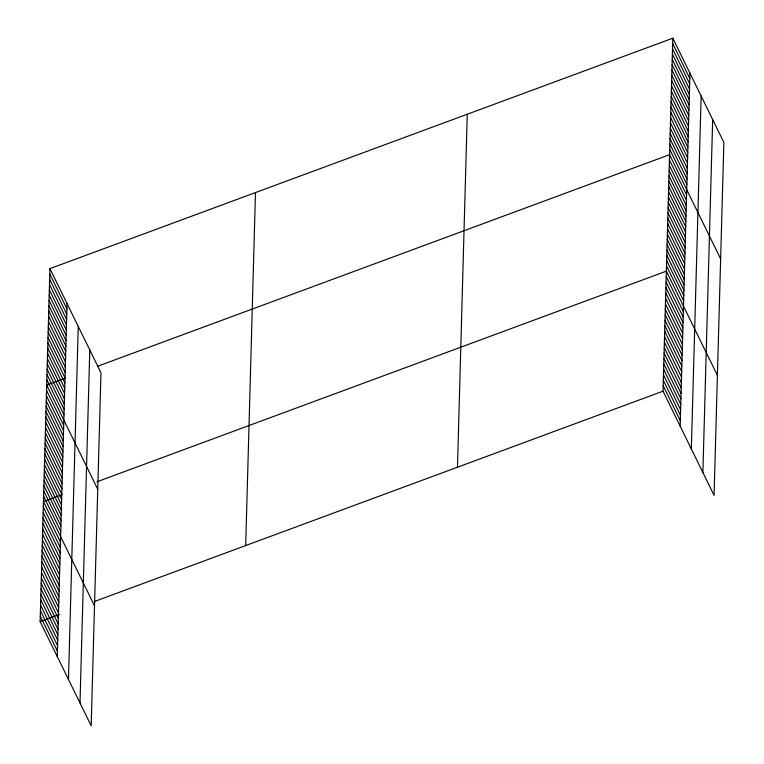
<?xml version="1.0" encoding="UTF-8"?>
<svg xmlns="http://www.w3.org/2000/svg" width="764" height="764" viewBox="0 0 764 764"><rect width="100%" height="100%" fill="white"/><g stroke="black" fill="none" stroke-linecap="round" stroke-linejoin="round"><path stroke-width="1.15" d="M49.927 268.622L100.972 372.822L91.183 725.8L40.129 621.6L49.927 268.622L672.817 38.2L723.871 142.4L714.073 495.378L663.028 391.178L672.817 38.2M57.271 656.582L67.07 303.604M68.464 679.425L78.253 326.448M79.991 702.956L89.789 349.979M245.683 545.563L255.482 192.585M457.474 467.215L467.262 114.237M680.161 426.159L689.959 73.182M691.353 449.003L701.151 96.025M702.88 472.534L712.678 119.556M65.198 378.256L46.699 385.104L97.744 489.304M98.088 366.09L669.589 154.681L720.633 258.881M61.96 494.738L43.462 501.585L94.507 605.785M96.904 481.817L666.351 271.163L717.406 375.363M40.129 621.6L59.659 614.371M94.602 601.449L663.028 391.178M672.673 43.491L689.806 78.482M672.521 48.791L689.663 83.773M672.377 54.082L689.52 89.063M672.234 59.382L689.367 94.364M672.081 64.673L689.224 99.654M671.938 69.963L689.08 104.954M671.795 75.264L688.927 110.245M671.642 80.554L688.784 115.545M671.499 85.855L688.631 120.836M671.346 91.145L688.488 126.127M671.203 96.445L688.345 131.427M671.059 101.736L688.192 136.718M670.907 107.027L688.049 142.018M670.763 112.327L687.896 147.309M670.611 117.618L687.753 152.599M670.467 122.918L687.61 157.9M670.324 128.209L687.457 163.19M670.171 133.499L687.313 168.491M670.028 138.8L687.17 173.781M669.885 144.09L687.017 179.082M669.732 149.391L686.874 184.372M669.436 159.982L686.578 194.963M669.293 165.272L686.435 200.254M669.149 170.563L686.282 205.554M668.997 175.863L686.139 210.845M668.853 181.154L685.986 216.136M668.701 186.454L685.843 221.436M668.557 191.745L685.7 226.727M668.414 197.036L685.547 232.027M668.261 202.336L685.404 237.317M668.118 207.627L685.26 242.618M667.975 212.927L685.107 247.908M667.822 218.218L684.964 253.199M667.679 223.518L684.811 258.499M667.526 228.808L684.668 263.79M667.383 234.099L684.525 269.09M667.239 239.399L684.372 274.381M667.087 244.69L684.229 279.672M666.943 249.99L684.086 284.972M666.8 255.281L683.933 290.263M666.647 260.572L683.79 295.563M666.504 265.872L683.637 300.854M666.208 276.616L683.341 311.607M666.055 282.078L683.188 317.06M665.902 287.531L683.035 322.513M665.75 292.984L682.892 327.966M665.597 298.438L682.739 333.429M665.444 303.9L682.586 338.882M665.291 309.353L682.433 344.335M665.148 314.806L682.281 349.788M664.995 320.259L682.128 355.241M664.842 325.712L681.975 360.703M664.69 331.175L681.832 366.157M664.537 336.628L681.679 371.61M664.384 342.081L681.526 377.063M664.231 347.534L681.373 382.525M664.088 352.997L681.221 387.978M663.935 358.45L681.068 393.431M663.782 363.903L680.925 398.884M663.63 369.356L680.772 404.337M663.477 374.809L680.619 409.8M663.324 380.271L680.466 415.253M663.181 385.724L680.313 420.706M49.784 273.913L66.917 308.895M49.631 279.213L66.774 314.195M49.488 284.504L66.621 319.486M49.335 289.795L66.478 324.786M49.192 295.095L66.334 330.077M49.049 300.386L66.181 335.377M48.896 305.686L66.038 340.668M48.753 310.977L65.885 345.958M48.609 316.277L65.742 351.259M48.457 321.568L65.599 356.549M48.313 326.858L65.446 361.849M48.161 332.159L65.303 367.14M48.017 337.449L65.16 372.431M47.874 342.749L65.007 377.731M47.721 348.04L64.864 383.022M47.578 353.331L64.711 388.322M47.425 358.631L64.568 393.613M47.282 363.922L64.424 398.913M47.139 369.222L64.271 404.204M46.986 374.513L64.128 409.494M46.843 379.813L63.985 414.795M46.547 390.394L63.689 425.386M46.403 395.695L63.536 430.676M46.251 400.985L63.393 435.967M46.107 406.286L63.25 441.267M45.964 411.576L63.097 446.558M45.811 416.867L62.954 451.858M45.668 422.167L62.801 457.149M45.515 427.458L62.658 462.44M45.372 432.758L62.514 467.74M45.229 438.049L62.361 473.031M45.076 443.34L62.218 478.331M44.933 448.64L62.075 483.622M44.789 453.931L61.922 488.922M44.637 459.231L61.779 494.212M44.493 464.522L61.626 499.503M44.341 469.822L61.483 504.803M44.197 475.112L61.34 510.094M44.054 480.403L61.187 515.394M43.901 485.703L61.044 520.685M43.758 490.994L60.891 525.976M43.615 496.294L60.748 531.276M43.309 507.038L60.451 542.029M43.156 512.491L60.299 547.482M43.013 517.954L60.146 552.935M42.86 523.407L59.993 558.389M42.708 528.86L59.84 563.842M42.555 534.313L59.697 569.304M42.402 539.776L59.544 574.757M42.249 545.229L59.391 580.21M42.096 550.682L59.239 585.663M41.953 556.135L59.086 591.116M41.8 561.588L58.933 596.579M41.648 567.05L58.79 602.032M41.495 572.503L58.637 607.485M41.342 577.956L58.484 612.938M41.189 583.409L58.331 618.401M41.046 588.872L58.179 623.854M40.893 594.325L58.026 629.307M40.74 599.778L57.873 634.76M40.587 605.231L57.73 640.213M40.435 610.684L57.577 645.675M40.282 616.147L57.424 651.129"/></g></svg>
